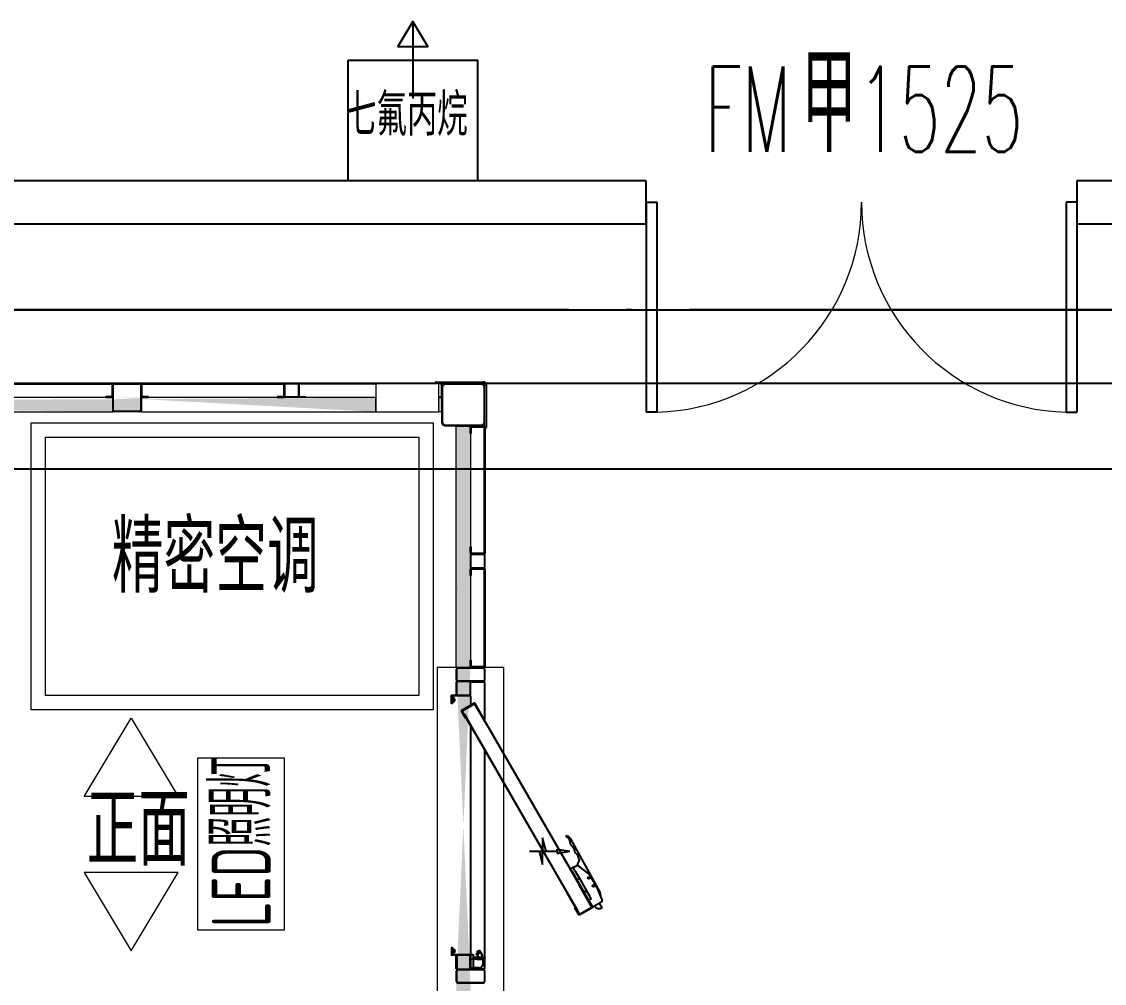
# Model space of a CAD drawing. Extents: x 758840 to 1108724, y -102573 to 143521.
# Drawn here: x 823488 to 827258, y 71593 to 74941 of the extents above; entities that cross this region are included whole.
import ezdxf

# ---------------------------------------------------------------- set-up
doc = ezdxf.new("R2010")
doc.units = 0
doc.header["$LTSCALE"] = 1000
doc.header["$MEASUREMENT"] = 0
doc.linetypes.add('DASHDOT', pattern=[1, 0.5, -0.25, 0, -0.25])
doc.linetypes.add('DOTE', pattern=[2.42, 2, -0.2, 0.02, -0.2])
for name, color, linetype in [('02电气-设备', 255, 'Continuous'), ('02电气-设备基础', 252, 'Continuous'), ('DOOR_FIRE', 4, 'Continuous'), ('DOOR_FIRE_TEXT', 7, 'Continuous'), ('DOTE', 8, 'DOTE'), ('DX', 3, 'DASHDOT'), ('EQUIP_消火栓', 7, 'Continuous'), ('HATCH', 4, 'Continuous'), ('hdt-101供电设计', 6, 'Continuous'), ('LWIRE', 1, 'Continuous'), ('WALL-MOVE', 6, 'Continuous'), ('空调标注', 3, 'Continuous')]:
    doc.layers.add(name, color=color, linetype=linetype)
doc.layers.add('ACS_KT_LH', color=51, linetype='ACS-LH', lineweight=60)
doc.layers.add('细实线', color=3, linetype='Continuous', lineweight=5)
doc.styles.add('_TCH_WINDOW', font='SIMPLEX.shx', dxfattribs={"width": 0.8, "height": 3.5, "bigfont": 'GBCBIG.shx'})
doc.styles.add('Huarun_ziti', font='gbenor.shx', dxfattribs={"width": 0.7, "bigfont": 'gbcbig.shx'})
doc.styles.get("Standard").update_dxf_attribs({"font": 'gbenor.shx', "bigfont": 'gbcbig.shx'})
doc.styles.add('宋体', font='', dxfattribs={"width": 0.7})
doc.styles.get('宋体').set_extended_font_data('SimSun')
doc.linetypes.add('ACS-LH', pattern='A,1,-0.25,1,-0.25,1,-0.25,1,-0.4,["LH",宋体,S=0.25,R=0,X=-0.2,Y=-0.1],-0.4', length=5.55)

# ---------------------------------------------------------------- blocks, each defined once
blk = doc.blocks.new('dfgfdgdf')
at = {"lineweight": 15}
h = blk.add_hatch(dxfattribs=at)
h.set_pattern_fill('ANSI35', color=2, scale=0.9)
h.set_pattern_definition([(45, (0, 0), (-4.041115254, 4.041115254), []), (45, (4.041, 0), (-4.041115254, 4.041115254), [7.14375, -1.42875, 0, -1.42875])])
h.paths.add_polyline_path([(1999348.3, 678429.3), (1999331.3, 678429.3, 1)])
blk.add_line((1999352.3, 678432.3), (1999327.3, 678432.3))
at = {"color": 0, "lineweight": 15}
for p, q in [((1999352.3, 678432.3), (1999327.3, 678432.3)), ((1999327.3, 678432.3), (1999327.3, 678429.3)), ((1999327.3, 678429.3), (1999352.3, 678429.3)), ((1999352.3, 678432.3), (1999352.3, 678429.3))]:
    blk.add_line(p, q, dxfattribs=at)
blk.add_arc((1999339.8, 678429.3), 8.49, 180, 360, dxfattribs=at)
blk = doc.blocks.new('40KW CRAC-1')
at = {"layer": 'DX', "linetype": 'ByBlock', "lineweight": 13}
for points in [[(-1400, 0), (-1400, 1000), (0, 1000), (0, 0)], [(-1350, 50), (-1350, 950), (-50, 950), (-50, 50)]]:
    blk.add_lwpolyline(points, close=True, dxfattribs=at)
at = {"layer": 'LWIRE', "lineweight": -3}
blk.add_text('精密空调', height=250, dxfattribs=at).set_placement((-1118.9, 407.3))
blk = doc.blocks.new('BD4-PAL0101-LVPM-02')
at = {"ltscale": 5}
h = blk.add_hatch(dxfattribs=at)
h.set_pattern_fill('隔热材料01', color=8, scale=80, angle=45)
h.set_pattern_definition([(315, (-6392441.697, 4851832.686), (28.28427125, 28.28427125), [4.0142, -35.9858]), (315, (-6392462.887, 4851811.496), (28.28427125, 28.28427125), [4.0142, -35.9858]), (135, (-6392429.262, 4851806.734), (-28.28427125, -28.28427125), [4.0142, -35.9858]), (135, (-6392436.936, 4851799.06), (-28.28427125, -28.28427125), [4.0142, -35.9858]), (225, (-6392414.405, 4851812.5), (28.28427125, -28.28427125), [40.0194, 0.0194]), (180, (-6392423.72, 4851806.025), (-28.2842, 28.2842), [3.4144, -53.1542]), (161.56505, (-6392398.85, 4851834.31), (-28.284169758, 28.28429741), [2.244, -87.1988]), (161.56505, (-6392427.134, 4851806.025), (-28.284169758, 28.28429741), [2.244, -87.1988]), (198.43495, (-6392391.177, 4851835.73), (-28.28429741, 28.28416976), [4.488, -84.9548]), (198.43495, (-6392419.46, 4851807.444), (-28.28429741, 28.28416976), [4.488, -84.9548]), (108.43495, (-6392403.817, 4851837.857), (-28.28429741, 28.284169758), [21.3712, -68.0716]), (108.43495, (-6392432.101, 4851809.573), (-28.28429741, 28.284169758), [21.3712, -68.0716]), (161.56505, (-6392413.413, 4851860.97), (-28.284169758, 28.28429741), [2.244, -87.1988]), (161.56505, (-6392441.697, 4851832.686), (-28.284169758, 28.28429741), [2.244, -87.1988]), (180, (-6392443.826, 4851833.395), (-28.2842, 28.2842), [3.4144, -53.1542]), (198.43495, (-6392418.956, 4851861.68), (-28.28429741, 28.28416976), [4.488, -84.9548]), (198.43495, (-6392447.24, 4851833.395), (-28.28429741, 28.28416976), [4.488, -84.9548]), (90, (-6392463.597, 4851813.625), (-28.2842, 28.2842), [3.4144, -53.1542]), (108.43495, (-6392434.603, 4851839.78), (-28.28429741, 28.284169758), [2.244, -87.1988]), (108.43495, (-6392462.887, 4851811.496), (-28.28429741, 28.284169758), [2.244, -87.1988]), (71.56505, (-6392435.313, 4851845.323), (-28.28416976, 28.28429741), [4.488, -84.9548]), (71.56505, (-6392463.597, 4851817.04), (-28.28416976, 28.28429741), [4.488, -84.9548]), (161.56505, (-6392411.49, 4851830.184), (-28.284169758, 28.28429741), [21.3712, -68.0716]), (161.56505, (-6392439.774, 4851801.9), (-28.284169758, 28.28429741), [21.3712, -68.0716]), (90, (-6392436.226, 4851793.518), (-28.2842, 28.2842), [3.4144, -53.1542]), (108.43495, (-6392407.942, 4851825.216), (-28.28429741, 28.284169758), [2.244, -87.1988]), (108.43495, (-6392436.226, 4851796.932), (-28.28429741, 28.284169758), [2.244, -87.1988]), (71.56505, (-6392409.36, 4851817.544), (-28.28416976, 28.28429741), [4.488, -84.9548]), (71.56505, (-6392437.646, 4851789.26), (-28.28416976, 28.28429741), [4.488, -84.9548])])
edge = h.paths.add_edge_path()
edge.add_line((1945353.1, 716073.1), (1945353.1, 716023.1))
edge.add_line((1945343.1, 716023.1), (1945343.1, 716073.1))
edge.add_line((1945123.1, 716073.1), (1944307.1, 716073.1))
edge.add_line((1944307.1, 716023.1), (1945123.1, 716023.1))
edge.add_line((1944207.1, 716073.1), (1942443.1, 716073.1))
edge.add_line((1942443.1, 716023.1), (1944207.1, 716023.1))
edge.add_line((1940793.1, 716073.1), (1935597.1, 716073.1))
edge.add_line((1935597.1, 716023.1), (1940793.1, 716023.1))
edge.add_line((1935497.1, 716073.1), (1931947.1, 716073.1))
edge.add_line((1931947.1, 716023.1), (1935497.1, 716023.1))
edge = h.paths.add_edge_path(flags=17)
edge.add_line((1935597.1, 716073.1), (1935597.1, 716023.1))
edge.add_line((1935497.1, 716023.1), (1935497.1, 716073.1))
edge.add_line((1940793.1, 716023.1), (1940793.1, 716073.1))
edge.add_line((1942443.1, 716073.1), (1942443.1, 716023.1))
edge.add_line((1945123.1, 716023.1), (1945123.1, 716073.1))
edge.add_line((1931947.1, 716073.1), (1931947.1, 716023.1))
h = blk.add_hatch(dxfattribs=at)
h.set_pattern_fill('隔热材料01', color=8, scale=80, angle=225)
h.set_pattern_definition([(135, (10237588.403, -3422076.465), (-28.28427125, -28.28427125), [4.0142, -35.9858]), (135, (10237609.593, -3422055.275), (-28.28427125, -28.28427125), [4.0142, -35.9858]), (315, (10237575.97, -3422050.513), (28.28427125, 28.28427125), [4.0142, -35.9858]), (315, (10237583.64, -3422042.84), (28.28427125, 28.28427125), [4.0142, -35.9858]), (45, (10237561.11, -3422056.28), (-28.28427125, 28.28427125), [40.0194, 0.0194]), (360, (10237570.425, -3422049.804), (28.2842, -28.2842), [3.4144, -53.1542]), (341.56505, (10237545.555, -3422078.088), (28.284169758, -28.28429741), [2.244, -87.1988]), (341.56505, (10237573.84, -3422049.804), (28.284169758, -28.28429741), [2.244, -87.1988]), (18.43495, (10237537.883, -3422079.507), (28.28429741, -28.28416976), [4.488, -84.9548]), (18.43495, (10237566.167, -3422051.223), (28.28429741, -28.28416976), [4.488, -84.9548]), (288.43495, (10237550.522, -3422081.636), (28.28429741, -28.284169758), [21.3712, -68.0716]), (288.43495, (10237578.807, -3422053.352), (28.28429741, -28.284169758), [21.3712, -68.0716]), (341.56505, (10237560.119, -3422104.749), (28.284169758, -28.28429741), [2.244, -87.1988]), (341.56505, (10237588.403, -3422076.465), (28.284169758, -28.28429741), [2.244, -87.1988]), (360, (10237590.532, -3422077.174), (28.2842, -28.2842), [3.4144, -53.1542]), (18.43495, (10237565.662, -3422105.46), (28.28429741, -28.28416976), [4.488, -84.9548]), (18.43495, (10237593.946, -3422077.174), (28.28429741, -28.28416976), [4.488, -84.9548]), (270, (10237610.303, -3422057.404), (28.2842, -28.2842), [3.4144, -53.1542]), (288.43495, (10237581.309, -3422083.56), (28.28429741, -28.284169758), [2.244, -87.1988]), (288.43495, (10237609.593, -3422055.275), (28.28429741, -28.284169758), [2.244, -87.1988]), (251.56505, (10237582.02, -3422089.102), (28.28416976, -28.28429741), [4.488, -84.9548]), (251.56505, (10237610.303, -3422060.818), (28.28416976, -28.28429741), [4.488, -84.9548]), (341.56505, (10237558.196, -3422073.963), (28.284169758, -28.28429741), [21.3712, -68.0716]), (341.56505, (10237586.48, -3422045.678), (28.284169758, -28.28429741), [21.3712, -68.0716]), (270, (10237582.932, -3422037.297), (28.2842, -28.2842), [3.4144, -53.1542]), (288.43495, (10237554.648, -3422068.995), (28.28429741, -28.284169758), [2.244, -87.1988]), (288.43495, (10237582.932, -3422040.711), (28.28429741, -28.284169758), [2.244, -87.1988]), (251.56505, (10237556.067, -3422061.323), (28.28416976, -28.28429741), [4.488, -84.9548]), (251.56505, (10237584.35, -3422033.04), (28.28416976, -28.28429741), [4.488, -84.9548])])
edge = h.paths.add_edge_path()
edge.add_line((1945403.1, 714033.1), (1945403.1, 713083.1))
edge.add_line((1945453.1, 713083.1), (1945453.1, 714033.1))
edge.add_line((1945403.1, 715133.1), (1945403.1, 715973.1))
edge.add_line((1945453.1, 715973.1), (1945453.1, 715133.1))
at = {"layer": 'HATCH'}
h = blk.add_hatch(dxfattribs=at)
h.set_pattern_fill('ANSI32', color=256, angle=180)
h.set_pattern_definition([(225, (4928271.975, 1697387.344), (6.73519209, -6.73519209), []), (225, (4928267.485, 1697387.344), (6.73519209, -6.73519209), [])])
h.paths.add_polyline_path([(1945423.7, 714981.8), (1945467, 715006.8), (1945510.7, 714931.1), (1945512.7, 714931.5), (1945467.7, 715009.5), (1945420.9, 714982.5), (1945435.9, 714956.6), (1945437.7, 714957.6), (1945430.7, 714969.7)])
h = blk.add_hatch(dxfattribs=at)
h.set_pattern_fill('ISO02W100', color=256, scale=0.5, angle=270)
h.set_pattern_definition([(270, (4928271.9747, 1697387.3443), (2.5, -5e-16), [6, -1.5])])
h.paths.add_polyline_path([(1945430.7, 714969.7), (1945437.7, 714957.6), (1945467.7, 714905.5), (1945468.6, 714906), (1945431.5, 714970.2)])
h = blk.add_hatch(dxfattribs=at)
h.set_pattern_fill('ANSI32', color=256, angle=240)
h.set_pattern_definition([(285, (2211108.258, 1777382.51), (9.200443495, 2.465251405), []), (285, (2211106.013, 1777378.621), (9.200443495, 2.465251405), [])])
h.paths.add_polyline_path([(1945832.5, 714273.1), (1945875.8, 714298.1), (1945832.1, 714373.8), (1945833.5, 714375.4), (1945878.5, 714297.4), (1945831.8, 714270.4), (1945816.8, 714296.4), (1945818.5, 714297.4), (1945825.5, 714285.2)])
h = blk.add_hatch(dxfattribs=at)
h.set_pattern_fill('ISO02W100', color=256, scale=0.5, angle=330)
h.set_pattern_definition([(330, (2211108.258, 1777382.5095), (1.25, 2.1650635095), [6, -1.5])])
h.paths.add_polyline_path([(1945825.5, 714285.2), (1945818.5, 714297.4), (1945788.5, 714349.4), (1945789.3, 714349.9), (1945826.4, 714285.7)])
at = {"linetype": 'Continuous', "lineweight": 25}
for p, q in [((1943654.6, 716123.1, 0), (1944204.9, 716123.1, 0)), ((1943654.6, 716121.1, 0), (1944204.9, 716121.1, 0)), ((1944205.1, 716120.9, 0), (1944205.1, 716075.3, 0)), ((1944207.1, 716120.9, 0), (1944207.1, 716075.3, 0)), ((1944307.1, 716120.9, 0), (1944307.1, 716075.3, 0)), ((1944307.1, 716075.3, 0), (1944307.1, 716120.9, 0)), ((1944309.1, 716075.3, 0), (1944309.1, 716120.9, 0)), ((1944309.3, 716123.1, 0), (1944802.9, 716123.1, 0)), ((1944309.3, 716121.1, 0), (1944802.9, 716121.1, 0)), ((1944803.1, 716120.9, 0), (1944803.1, 716075.3, 0)), ((1944805.1, 716120.9, 0), (1944805.1, 716075.3, 0)), ((1944204.9, 716075.1, 0), (1944182.1, 716075.1, 0)), ((1944182.1, 716075.1, 0), (1944182.1, 716073.1, 0)), ((1944204.9, 716073.1, 0), (1944182.1, 716073.1, 0)), ((1944332.1, 716075.1, 0), (1944309.3, 716075.1, 0)), ((1944332.1, 716073.1, 0), (1944309.3, 716073.1, 0)), ((1944332.1, 716075.1, 0), (1944332.1, 716073.1, 0)), ((1944802.9, 716075.1, 0), (1944780.1, 716075.1, 0)), ((1944780.1, 716075.1, 0), (1944780.1, 716073.1, 0)), ((1944802.9, 716073.1, 0), (1944780.1, 716073.1, 0)), ((1945453.1, 715948.1, 0), (1945453.1, 715970.9, 0)), ((1945455.1, 715948.1, 0), (1945455.1, 715970.9, 0)), ((1945500.9, 715973.1, 0), (1945455.3, 715973.1, 0)), ((1945455.3, 715973.1, 0), (1945500.9, 715973.1, 0)), ((1945455.3, 715971.1, 0), (1945500.9, 715971.1, 0)), ((1945501.1, 715970.9, 0), (1945501.1, 715530.3, 0)), ((1945503.1, 715970.9, 0), (1945503.1, 715530.3, 0)), ((1945455.1, 715948.1, 0), (1945453.1, 715948.1, 0)), ((1945453.1, 715530.3, 0), (1945453.1, 715553.1, 0)), ((1945455.1, 715553.1, 0), (1945453.1, 715553.1, 0)), ((1945455.1, 715530.3, 0), (1945455.1, 715553.1, 0)), ((1945500.9, 715530.1, 0), (1945455.3, 715530.1, 0)), ((1945500.9, 715528.1, 0), (1945455.3, 715528.1, 0)), ((1945453.1, 715453.1, 0), (1945453.1, 715475.9, 0)), ((1945455.1, 715453.1, 0), (1945455.1, 715475.9, 0)), ((1945500.9, 715478.1, 0), (1945455.3, 715478.1, 0)), ((1945455.3, 715478.1, 0), (1945500.9, 715478.1, 0)), ((1945455.3, 715476.1, 0), (1945500.9, 715476.1, 0)), ((1945501.1, 715475.9, 0), (1945501.1, 715135.3, 0)), ((1945503.1, 715475.9, 0), (1945503.1, 715135.3, 0)), ((1945455.1, 715453.1, 0), (1945453.1, 715453.1, 0)), ((1945453.1, 715135.3, 0), (1945453.1, 715158.1, 0)), ((1945455.1, 715158.1, 0), (1945453.1, 715158.1, 0)), ((1945455.1, 715135.3, 0), (1945455.1, 715158.1, 0)), ((1945500.9, 715135.1, 0), (1945455.3, 715135.1, 0)), ((1945500.9, 715133.1, 0), (1945455.3, 715133.1, 0)), ((1945787.4, 714547.3, 0), (1945784.6, 714545.8, 0)), ((1945789.2, 714541.5, 0), (1945784.6, 714545.8, 0)), ((1945793.7, 714543.6, 0), (1945787.4, 714547.3, 0)), ((1945802.8, 714534.3, 0), (1945902.9, 714350.7, 0)), ((1945826, 714446.5, 0), (1945832.5, 714460.6, 0)), ((1945829, 714467, 0), (1945832.5, 714460.6, 0)), ((1945808.7, 714436.3, 0), (1945801, 714431.8, 0)), ((1945806.5, 714422.2, 0), (1945801, 714431.8, 0)), ((1945808.4, 714418.9, 0), (1945806.5, 714422.2, 0)), ((1945822.7, 714394.1, 0), (1945808.4, 714418.9, 0)), ((1945809.5, 714436.3, 0), (1945823.2, 714443.6, 0)), ((1945810.3, 714435.7, 0), (1945815.5, 714426.5, 0)), ((1945815.5, 714426.5, 0), (1945817.1, 714423.9, 0)), ((1945817.1, 714423.9, 0), (1945830.9, 714400, 0)), ((1945824.2, 714444.1, 0), (1945863.4, 714414.4, 0)), ((1945826.1, 714443.9, 0), (1945827.2, 714441.9, 0)), ((1945830.5, 714398.6, 0), (1945822.7, 714394.1, 0)), ((1945847.7, 714350.8, 0), (1945822.7, 714394.1, 0)), ((1945830.9, 714400, 0), (1945856.9, 714354.9, 0)), ((1945868.7, 714408.5, 0), (1945890.8, 714370.2, 0)), ((1945855.5, 714355.3, 0), (1945847.7, 714350.8, 0)), ((1945857.1, 714334.6, 0), (1945847.7, 714350.8, 0)), ((1945856.9, 714354.9, 0), (1945865.7, 714339.6, 0)), ((1945865.7, 714339.6, 0), (1945867.3, 714336.9, 0)), ((1945892.5, 714366.8, 0), (1945911.3, 714321.8, 0)), ((1945893.1, 714369.1, 0), (1945892.9, 714369, 0)), ((1945901.3, 714353.6, 0), (1945901.5, 714353.7, 0)), ((1945905, 714344.3, 0), (1945907.1, 714331.9, 0)), ((1945859, 714331.3, 0), (1945857.1, 714334.6, 0)), ((1945864.4, 714321.8, 0), (1945859, 714331.3, 0)), ((1945872.2, 714326.3, 0), (1945864.4, 714321.8, 0)), ((1945864.4, 714321.8, 0), (1945878, 714298.2, 0)), ((1945867.3, 714336.9, 0), (1945872.5, 714327.9, 0)), ((1945878.5, 714297.4, 0), (1945884.9, 714301.4, 0)), ((1945909.8, 714316.9, 0), (1945901.8, 714311.9, 0)), ((1945911.2, 714295.7, 0), (1945901.8, 714311.9, 0)), ((1945878.1, 714298.2, 0), (1945878, 714298.2, 0)), ((1945878.5, 714297.4, 0), (1945878.1, 714298.2, 0))]:
    blk.add_line(p, q, dxfattribs=at)
at = {"linetype": 'Continuous', "lineweight": 15}
for p, q in [((1944855.1, 716120.9, 0), (1944855.1, 716075.3, 0)), ((1944855.1, 716075.3, 0), (1944855.1, 716120.9, 0)), ((1944857.1, 716075.3, 0), (1944857.1, 716120.9, 0)), ((1944857.3, 716123.1, 0), (1945123.1, 716123.1, 0)), ((1944857.3, 716121.1, 0), (1945123.1, 716121.1, 0)), ((1945343.1, 716123.1, 0), (1945350.9, 716123.1, 0)), ((1945343.1, 716121.1, 0), (1945350.9, 716121.1, 0)), ((1945351.1, 716120.9, 0), (1945351.1, 716075.3, 0)), ((1945353.1, 716120.9, 0), (1945353.1, 716075.3, 0)), ((1944812.4, 716072.6, 0), (1944812.4, 716072.6, 0)), ((1944880.1, 716075.1, 0), (1944857.3, 716075.1, 0)), ((1944880.1, 716073.1, 0), (1944857.3, 716073.1, 0)), ((1944880.1, 716075.1, 0), (1944880.1, 716073.1, 0)), ((1945350.9, 716075.1, 0), (1945343.1, 716075.1, 0)), ((1945350.9, 716073.1, 0), (1945343.1, 716073.1, 0)), ((1944311.5, 716024.3, 0), (1944311.5, 716024.3, 0)), ((1944326.2, 716023.8, 0), (1944326.2, 716023.8, 0)), ((1945451.9, 715492.1, 0), (1945451.9, 715492.1, 0)), ((1945403.8, 715425.5, 0), (1945403.8, 715425.5, 0)), ((1945404.6, 715404.4, 0), (1945404.6, 715404.4, 0)), ((1945406.7, 715404.9, 0), (1945406.7, 715404.9, 0)), ((1945408.5, 715412.9, 0), (1945408.5, 715412.9, 0)), ((1945403.3, 715178.5, 0), (1945403.3, 715178.5, 0)), ((1945425.5, 715133.6, 0), (1945425.5, 715133.6, 0))]:
    blk.add_line(p, q, dxfattribs=at)
at = {"linetype": 'ByBlock', "lineweight": 15}
for p, q in [((1945343.1, 716123.1, 0), (1945123.1, 716123.1, 0)), ((1945123.1, 716123.1, 0), (1945123.1, 716023.1, 0)), ((1945333.1, 716128.1, 0), (1945498.1, 716128.1, 0)), ((1945333.1, 716123.1, 0), (1945333.1, 716128.1, 0)), ((1945343.1, 716023.1, 0), (1945343.1, 716123.1, 0)), ((1945353.1, 716023.1, 0), (1945353.1, 716123.1, 0)), ((1945496.1, 716123.1, 0), (1945496.1, 716128.1, 0)), ((1945503.1, 716116.1, 0), (1945508.1, 716116.1, 0)), ((1945508.1, 716118.1, 0), (1945508.1, 715969.1, 0)), ((1945123.1, 716023.1, 0), (1945343.1, 716023.1, 0)), ((1945508.1, 715969.1, 0), (1945503.1, 715969.1, 0)), ((1945403.1, 715133.1, 0), (1945503.1, 715133.1, 0))]:
    blk.add_line(p, q, dxfattribs=at)
at = {"lineweight": 15}
for p, q in [((1945123.1, 716123.1, 0), (1945123.1, 716121.1, 0)), ((1945343.1, 716123.1, 0), (1945343.1, 716121.1, 0)), ((1944207.1, 716073.1, 0), (1942443.1, 716073.1, 0)), ((1944207.1, 716023.1, 0), (1944207.1, 716073.1, 0)), ((1945123.1, 716073.1, 0), (1944307.1, 716073.1, 0)), ((1944307.1, 716073.1, 0), (1944307.1, 716023.1, 0)), ((1945123.1, 716023.1, 0), (1945123.1, 716073.1, 0)), ((1945343.1, 716075.1, 0), (1945343.1, 716073.1, 0)), ((1945343.1, 716073.1, 0), (1945353.1, 716073.1, 0)), ((1945343.1, 716023.1, 0), (1945343.1, 716073.1, 0)), ((1945353.1, 716073.1, 0), (1945353.1, 716023.1, 0)), ((1942443.1, 716023.1, 0), (1944207.1, 716023.1, 0)), ((1944307.1, 716023.1, 0), (1945123.1, 716023.1, 0)), ((1945353.1, 716023.1, 0), (1945343.1, 716023.1, 0)), ((1945403.1, 715973.1, 0), (1945453.1, 715973.1, 0)), ((1945403.1, 715133.1, 0), (1945403.1, 715973.1, 0)), ((1945453.1, 715973.1, 0), (1945453.1, 715133.1, 0)), ((1945569.3, 715133.1, 0), (1945336.8, 715133.1, 0)), ((1945336.8, 715133.1, 0), (1945336.8, 713938.6, 0)), ((1945453.1, 715133.1, 0), (1945403.1, 715133.1, 0)), ((1945569.3, 713938.6, 0), (1945569.3, 715133.1, 0)), ((1945450.1, 715083.1, 0), (1945450.1, 715036.1, 0)), ((1945453.1, 715083.1, 0), (1945453.1, 715033.1, 0)), ((1945450.1, 715036.1, 0), (1945385.1, 715036.1, 0)), ((1945385.1, 715008.1, 0), (1945385.1, 715036.1, 0)), ((1945453.1, 715033.1, 0), (1945388.1, 715033.1, 0)), ((1945388.1, 715033.1, 0), (1945388.1, 715008.1, 0)), ((1945388.1, 715008.1, 0), (1945385.1, 715008.1, 0)), ((1945388.1, 714158.1, 0), (1945385.1, 714158.1, 0)), ((1945385.1, 714158.1, 0), (1945385.1, 714130.1, 0)), ((1945388.1, 714133.1, 0), (1945388.1, 714158.1, 0)), ((1945450.1, 714130.1, 0), (1945385.1, 714130.1, 0)), ((1945453.1, 714133.1, 0), (1945388.1, 714133.1, 0)), ((1945450.1, 714083.1, 0), (1945450.1, 714130.1, 0)), ((1945453.1, 714083.1, 0), (1945453.1, 714133.1, 0))]:
    blk.add_line(p, q, dxfattribs=at)
for p, q in [((1945450.1, 715083.1, 0), (1945453.1, 715083.1, 0)), ((1945467.7, 715009.5, 0), (1945420.9, 714982.5, 0)), ((1945420.9, 714982.5, 0), (1945435.9, 714956.6, 0)), ((1945423.7, 714981.8, 0), (1945467, 715006.8, 0)), ((1945437.7, 714957.6, 0), (1945423.7, 714981.8, 0)), ((1945467, 715006.8, 0), (1945510.7, 714931.1, 0)), ((1945512.7, 714931.5, 0), (1945467.7, 715009.5, 0)), ((1945435.9, 714956.6, 0), (1945437.7, 714957.6, 0)), ((1945464, 714912, 0), (1945825.5, 714285.2, 0)), ((1945789.3, 714349.9, 0), (1945464.8, 714912.5, 0)), ((1945468.6, 714906, 0), (1945467.7, 714905.5, 0)), ((1945468.6, 714906, 0), (1945467.7, 714905.5, 0)), ((1945507.3, 714937, 0), (1945832.1, 714373.8, 0)), ((1945833.5, 714375.4, 0), (1945509, 714938, 0)), ((1945512.7, 714931.5, 0), (1945510.7, 714931.1, 0)), ((1945512.7, 714931.5, 0), (1945510.7, 714931.1, 0)), ((1945716.2, 714493.4, 0), (1945704.2, 714540.4, 0)), ((1945704.2, 714540.4, 0), (1945704.2, 714493.5, 0)), ((1945658.2, 714493.4, 0), (1945754.2, 714493.4, 0)), ((1945692.2, 714493.4, 0), (1945704.2, 714446.7, 0)), ((1945704.2, 714446.7, 0), (1945704.2, 714493.5, 0)), ((1945754.2, 714493.4, 0), (1945754.2, 714500.9, 0)), ((1945754.2, 714500.9, 0), (1945798.6, 714493.4, 0)), ((1945754.2, 714485.8, 0), (1945798.6, 714493.4, 0)), ((1945754.2, 714493.4, 0), (1945754.2, 714485.8, 0)), ((1945801, 714431.8, 0), (1945878.5, 714297.4, 0)), ((1945833.5, 714375.4, 0), (1945832.1, 714373.8, 0)), ((1945833.5, 714375.4, 0), (1945878.5, 714297.4, 0)), ((1945789.3, 714349.9, 0), (1945788.5, 714349.4, 0)), ((1945875.8, 714298.1, 0), (1945832.1, 714373.8, 0)), ((1945816.8, 714296.4, 0), (1945818.5, 714297.4, 0)), ((1945831.8, 714270.4, 0), (1945816.8, 714296.4, 0)), ((1945818.5, 714297.4, 0), (1945832.5, 714273.1, 0)), ((1945878.5, 714297.4, 0), (1945831.8, 714270.4, 0)), ((1945832.5, 714273.1, 0), (1945875.8, 714298.1, 0)), ((1945451.6, 714083.1, 0), (1945453.1, 714083.1, 0))]:
    blk.add_line(p, q)
at = {"lineweight": -3}
for p, q in [((1945453.1, 715083.1, 0), (1945503.1, 715083.1, 0)), ((1945503.1, 714948.2, 0), (1945503.1, 715083.1, 0)), ((1945453.1, 715033.1, 0), (1945453.1, 715001.1, 0)), ((1945453.1, 714932.8, 0), (1945453.1, 714133.1, 0)), ((1945503.1, 714083.1, 0), (1945503.1, 714844.2, 0)), ((1945453.1, 714083.1, 0), (1945503.1, 714083.1, 0))]:
    blk.add_line(p, q, dxfattribs=at)
at = {"linetype": 'Continuous'}
for p, q in [((1945453.1, 714133.1, 0), (1945453.1, 714086.1, 0)), ((1945453.1, 714133.1, 0), (1945462.1, 714133.1, 0)), ((1945462.1, 714116.8, 0), (1945453.1, 714116.8, 0)), ((1945462.1, 714133.1, 0), (1945462.1, 714086.4, 0)), ((1945462.6, 714132.6, 0), (1945462.6, 714086.7, 0)), ((1945462.6, 714121.4, 0), (1945463.1, 714121.4, 0)), ((1945462.7, 714124, 0), (1945495, 714124, 0)), ((1945463.1, 714086.1, 0), (1945463.1, 714121.4, 0)), ((1945467.8, 714118.4, 0), (1945467.9, 714118.9, 0)), ((1945470.2, 714123.5, 0), (1945486.8, 714123.5, 0)), ((1945477.9, 714140.5, 0), (1945477.9, 714123.5, 0)), ((1945478.4, 714140.5, 0), (1945477.9, 714140.5, 0)), ((1945478.4, 714140.5, 0), (1945478.4, 714124, 0)), ((1945483.8, 714143.5, 0), (1945484.1, 714143.9, 0)), ((1945494.5, 714123.7, 0), (1945494.5, 714117.1, 0)), ((1945495, 714117.1, 0), (1945495, 714124, 0)), ((1945496.1, 714117.1, 0), (1945496.1, 714116.6, 0)), ((1945496.1, 714116.6, 0), (1945496.1, 714100.1, 0)), ((1945496.6, 714116.6, 0), (1945496.1, 714116.6, 0)), ((1945496.6, 714116.6, 0), (1945496.6, 714100.1, 0)), ((1945462.1, 714086.4, 0), (1945453.1, 714086.4, 0)), ((1945482.6, 714086.1, 0), (1945453.1, 714086.1, 0)), ((1945462.1, 714086.1, 0), (1945462.1, 714086.4, 0)), ((1945482.6, 714086.6, 0), (1945462.6, 714086.6, 0)), ((1945482.6, 714086.1, 0), (1945482.6, 714086.6, 0)), ((1945496.6, 714100.1, 0), (1945496.1, 714100.1, 0))]:
    blk.add_line(p, q, dxfattribs=at)
at = {"elevation": 0}
for points in [[(1945403.1, 715083.1), (1945403.1, 715036.1), (1945405.8, 715036.1), (1945405.8, 715083.1)], [(1945403.1, 714083.1), (1945403.1, 714130.1), (1945405.8, 714130.1), (1945405.8, 714083.1)]]:
    blk.add_lwpolyline(points, close=True, dxfattribs=at)
for points in [[(1945467.7, 714905.5), (1945430.7, 714969.7), (1945431.5, 714970.2), (1945468.6, 714906)], [(1945788.5, 714349.4), (1945825.5, 714285.2), (1945826.4, 714285.7), (1945789.3, 714349.9)]]:
    blk.add_lwpolyline(points, dxfattribs=at)
at = {"linetype": 'Continuous', "lineweight": 25, "elevation": 0, "flags": 128}
for points in [[(1945823.2, 714443.6), (1945823.4, 714443.7), (1945823.6, 714443.8), (1945823.7, 714443.9), (1945823.9, 714444), (1945824, 714444), (1945824.1, 714444.1), (1945824.1, 714444.1), (1945824.2, 714444.1)], [(1945893.1, 714369.1), (1945893.2, 714369), (1945893.4, 714368.6), (1945893.6, 714368.1), (1945894, 714367.4), (1945894.5, 714366.6), (1945895, 714365.6), (1945895.6, 714364.5), (1945896.3, 714363.3), (1945897, 714362), (1945897.7, 714360.7), (1945898.3, 714359.5), (1945899, 714358.3), (1945899.6, 714357.2), (1945900.2, 714356.2), (1945900.6, 714355.3), (1945901, 714354.6), (1945901.3, 714354.1), (1945901.4, 714353.8), (1945901.5, 714353.7), (1945901.5, 714353.7)], [(1945901.8, 714311.9), (1945901.7, 714311.9), (1945901.4, 714311.7), (1945900.9, 714311.4), (1945900.2, 714311), (1945899.3, 714310.5), (1945898.3, 714309.9), (1945897, 714309.2), (1945895.7, 714308.4), (1945894.1, 714307.5), (1945892.4, 714306.5), (1945890.6, 714305.5), (1945888.7, 714304.4), (1945886.7, 714303.2), (1945884.6, 714302), (1945882.5, 714300.8), (1945880.3, 714299.5), (1945878.1, 714298.2)]]:
    blk.add_lwpolyline(points, dxfattribs=at)
at = {"linetype": 'Continuous', "lineweight": 25}
for centre in [(1945864.9, 714400.4, 0), (1945880.9, 714372.6, 0)]:
    blk.add_circle(centre, 3, dxfattribs=at)
blk.add_circle((1945475.5, 714134.8, 0), 1.99)
at = {"linetype": 'Continuous'}
for radius in [3.25, 1.75]:
    blk.add_circle((1945482, 714140.5, 0), radius, dxfattribs=at)
at = {"linetype": 'Continuous', "lineweight": 25}
for centre, radius, start, end in [((1944204.9, 716120.9, 0), 2.2, 0, 90), ((1944204.9, 716120.9, 0), 0.2, 0, 90), ((1944309.3, 716120.9, 0), 2.2, 90, 180), ((1944309.3, 716120.9, 0), 0.2, 90, 180), ((1944802.9, 716120.9, 0), 2.2, 0, 90), ((1944802.9, 716120.9, 0), 0.2, 0, 90), ((1944204.9, 716075.3, 0), 0.2, 270, 0), ((1944204.9, 716075.3, 0), 2.2, 270, 0), ((1944309.3, 716075.3, 0), 2.2, 180, 270), ((1944309.3, 716075.3, 0), 0.2, 180, 270), ((1944802.9, 716075.3, 0), 0.2, 270, 0), ((1944802.9, 716075.3, 0), 2.2, 270, 0), ((1945455.3, 715970.9, 0), 2.2, 90, 180), ((1945455.3, 715970.9, 0), 0.2, 90, 180), ((1945500.9, 715970.9, 0), 2.2, 0, 90), ((1945500.9, 715970.9, 0), 0.2, 0, 90), ((1945455.3, 715530.3, 0), 2.2, 180, 270), ((1945455.3, 715530.3, 0), 0.2, 180, 270), ((1945500.9, 715530.3, 0), 2.2, 270, 0), ((1945500.9, 715530.3, 0), 0.2, 270, 0), ((1945455.3, 715475.9, 0), 2.2, 90, 180), ((1945455.3, 715475.9, 0), 0.2, 90, 180), ((1945500.9, 715475.9, 0), 2.2, 0, 90), ((1945500.9, 715475.9, 0), 0.2, 0, 90), ((1945455.3, 715135.3, 0), 2.2, 180, 270), ((1945455.3, 715135.3, 0), 0.2, 180, 270), ((1945500.9, 715135.3, 0), 2.2, 270, 0), ((1945500.9, 715135.3, 0), 0.2, 270, 0), ((1945780.9, 714522.1, 0), 25, 44.8765, 59.298), ((1945828.7, 714445.3, 0), 3, 155.366, 208.1526), ((1945851.4, 714398.5, 0), 20, 29.9999, 52.8925), ((1945830, 714399.5, 0), 1, 299.9935, 29.9935), ((1945856, 714354.4, 0), 1, 29.9935, 119.9935), ((1945864.8, 714355.2, 0), 30, 22.7467, 29.9999), ((1945885.3, 714341.3, 0), 20, 8.5112, 10.4112), ((1945901.2, 714313, 0), 20, 215.6951, 299.9999), ((1945907.6, 714320.3, 0), 4, 301.9999, 22.7467)]:
    blk.add_arc(centre, radius, start, end, dxfattribs=at)
at = {"linetype": 'Continuous', "lineweight": 15}
for centre, radius, start, end in [((1944857.3, 716120.9, 0), 2.2, 90, 180), ((1944857.3, 716120.9, 0), 0.2, 90, 180), ((1945350.9, 716120.9, 0), 2.2, 0, 90), ((1945350.9, 716120.9, 0), 0.2, 0, 90), ((1944857.3, 716075.3, 0), 2.2, 180, 270), ((1944857.3, 716075.3, 0), 0.2, 180, 270), ((1945350.9, 716075.3, 0), 0.2, 270, 0), ((1945350.9, 716075.3, 0), 2.2, 270, 0)]:
    blk.add_arc(centre, radius, start, end, dxfattribs=at)
at = {"linetype": 'ByBlock', "lineweight": 15}
for centre, radius, start, end in [((1945333.1, 716125.1, 0), 3, 90, 180), ((1945496.1, 716116.1, 0), 7, 0, 90), ((1945498.1, 716118.1, 0), 10, 0, 90), ((1945505.1, 715969.1, 0), 3, 270, 0)]:
    blk.add_arc(centre, radius, start, end, dxfattribs=at)
at = {"linetype": 'Continuous'}
for centre, radius, start, end in [((1945462.1, 714132.6, 0), 0.5, 0, 90), ((1945468.6, 714124.8, 0), 6, 180, 262.8973), ((1945474.6, 714124.9, 0), 12, 186.1504, 186.6338), ((1945474.9, 714125, 0), 12.3, 186.639, 188.0783), ((1945468.6, 714124.8, 0), 6.5, 212.2064, 262.8973), ((1945496.6, 714349.6, 0), 232.9, 262.8973, 269.877), ((1945496.6, 714349.6, 0), 232.4, 262.8973, 269.877), ((1945482, 714140.5, 0), 6.5, 357.5273, 230.7667), ((1945482, 714140.5, 0), 6, 1.7783, 226.7896), ((1945481.9, 714140.5, 0), 4, 57.6083, 180), ((1945481.9, 714140.5, 0), 3.5, 57.6083, 180), ((1945471.4, 714124, 0), 23.1, 0, 57.6083), ((1945471.4, 714124, 0), 23.6, 0, 57.6083), ((1945496.1, 714116.6, 0), 0.5, 0, 89.877), ((1945462.1, 714086.6, 0), 0.5, 270.0307, 0.0307), ((1945465.4, 714086.4, 0), 3.26, 179.9989, 181.4196), ((1945469.1, 714086.7, 0), 6.52, 179.9998, 180.7102), ((1945482.6, 714100.1, 0), 14, 270, 0), ((1945482.6, 714100.1, 0), 13.5, 270, 0)]:
    blk.add_arc(centre, radius, start, end, dxfattribs=at)
at = {"linetype": 'Continuous', "lineweight": 25}
for centre, major_axis, ratio, start_param, end_param in [((1945809.4, 714435.2, 0), (0.65, -1.13), 0.766044, 2.407056, 3.141593), ((1945809.4, 714435.2, 0), (0.65, -1.13), 0.766044, 1.570796, 2.407056), ((1945871.6, 714327.4, 0), (0.65, -1.12), 0.770402, 0, 1.570796)]:
    blk.add_ellipse(centre, major_axis=major_axis, ratio=ratio, start_param=start_param, end_param=end_param, dxfattribs=at)
for points, knots in [([(1945801.3, 714520.2, 0), (1945801, 714521.4, 0), (1945800.4, 714523.6, 0), (1945799.7, 714527.1, 0), (1945798.8, 714530.5, 0), (1945797.7, 714533.5, 0), (1945796.2, 714536.1, 0), (1945794.4, 714538.3, 0), (1945792.1, 714540.1, 0), (1945790.2, 714541, 0), (1945789.2, 714541.5, 0)], [0, 0, 0, 0, 0.13747, 0.275749, 0.412596, 0.54685, 0.651576, 0.758535, 0.872548, 1, 1, 1, 1]), ([(1945798.6, 714539.8, 0), (1945799.1, 714539.3, 0), (1945799.9, 714538.4, 0), (1945800.9, 714537.2, 0), (1945801.6, 714536.2, 0), (1945802, 714535.6, 0), (1945802.3, 714535.1, 0), (1945802.5, 714534.8, 0), (1945802.6, 714534.6, 0), (1945802.6, 714534.5, 0), (1945802.7, 714534.4, 0), (1945802.7, 714534.4, 0), (1945802.7, 714534.3, 0), (1945802.8, 714534.3, 0), (1945802.8, 714534.3, 0), (1945802.8, 714534.3, 0), (1945802.8, 714534.3, 0), (1945802.8, 714534.3, 0), (1945802.8, 714534.3, 0), (1945802.8, 714534.3, 0), (1945802.8, 714534.3, 0), (1945802.8, 714534.3, 0)], [0, 0, 0, 0, 0.285647, 0.520422, 0.679606, 0.786579, 0.858077, 0.905671, 0.937287, 0.958261, 0.972173, 0.981413, 0.987557, 0.991654, 0.994395, 0.996239, 0.997498, 0.998734, 0.999252, 0.999693, 1, 1, 1, 1]), ([(1945802.7, 714516.2, 0), (1945802.5, 714516.8, 0), (1945801.9, 714518.1, 0), (1945801.5, 714519.5, 0), (1945801.3, 714520.2, 0)], [0, 0, 0, 0, 0.458562, 1, 1, 1, 1]), ([(1945803.7, 714514.4, 0), (1945803.7, 714514.4, 0), (1945803.7, 714514.4, 0), (1945803.7, 714514.4, 0), (1945803.6, 714514.5, 0), (1945803.5, 714514.8, 0), (1945803.2, 714515.4, 0), (1945802.9, 714515.9, 0), (1945802.7, 714516.2, 0)], [0, 0, 0, 0, 0.010373, 0.023976, 0.049157, 0.137104, 0.561008, 1, 1, 1, 1]), ([(1945818.1, 714487.5, 0), (1945818.1, 714487.5, 0), (1945817.6, 714488.6, 0), (1945816.8, 714490.8, 0), (1945816, 714494.5, 0), (1945815.3, 714497.8, 0), (1945814.4, 714500.5, 0), (1945813.6, 714502.4, 0), (1945812.5, 714504, 0), (1945811, 714506, 0), (1945808.7, 714508.5, 0), (1945805.9, 714511.2, 0), (1945804.3, 714513.4, 0), (1945803.7, 714514.4, 0)], [0, 0, 0, 0, 0.000002, 0.113086, 0.227962, 0.36482, 0.434206, 0.503485, 0.562184, 0.620942, 0.741073, 0.888612, 1, 1, 1, 1]), ([(1945820.4, 714484.8, 0), (1945820, 714485.2, 0), (1945819.3, 714485.7, 0), (1945818.7, 714486.4, 0), (1945818.5, 714486.8, 0), (1945818.3, 714487, 0), (1945818.2, 714487.2, 0), (1945818.2, 714487.3, 0), (1945818.1, 714487.4, 0), (1945818.1, 714487.4, 0), (1945818.1, 714487.5, 0), (1945818.1, 714487.5, 0), (1945818.1, 714487.5, 0), (1945818.1, 714487.5, 0), (1945818.1, 714487.5, 0)], [0, 0, 0, 0, 0.481251, 0.653153, 0.771122, 0.850158, 0.902214, 0.93624, 0.958507, 0.973197, 0.986566, 0.992393, 0.997095, 1, 1, 1, 1]), ([(1945820.4, 714484.8, 0), (1945821.2, 714484.3, 0), (1945822.7, 714483.1, 0), (1945824.6, 714481, 0), (1945826, 714478.5, 0), (1945826.9, 714475.7, 0), (1945827.5, 714472.8, 0), (1945828.1, 714469.9, 0), (1945828.7, 714468, 0), (1945829, 714467, 0)], [0, 0, 0, 0, 0.139985, 0.280152, 0.420261, 0.56011, 0.706673, 0.853191, 1, 1, 1, 1]), ([(1945902.9, 714350.7, 0), (1945902.9, 714350.7, 0), (1945902.9, 714350.7, 0), (1945902.9, 714350.7, 0), (1945902.9, 714350.7, 0), (1945902.9, 714350.7, 0), (1945903, 714350.5, 0), (1945903.4, 714349.8, 0), (1945903.9, 714348.5, 0), (1945904.5, 714346.8, 0), (1945904.8, 714345.5, 0), (1945904.9, 714344.9, 0)], [0, 0, 0, 0, 0.000472, 0.001102, 0.002314, 0.007063, 0.025853, 0.100787, 0.400751, 0.698075, 1, 1, 1, 1])]:
    blk.add_open_spline(points, degree=3, knots=knots, dxfattribs=at)
at = {"linetype": 'Continuous'}
for points, knots in [([(1945462.6, 714117, 0), (1945462.6, 714117, 0), (1945462.6, 714117, 0), (1945462.6, 714116.9, 0), (1945462.5, 714116.9, 0), (1945462.4, 714116.8, 0), (1945462.3, 714116.8, 0), (1945462.2, 714116.8, 0), (1945462.1, 714116.8, 0)], [0, 0, 0, 0, 0.080311, 0.16989, 0.274034, 0.394487, 0.679099, 1, 1, 1, 1]), ([(1945463.1, 714121.4, 0), (1945463.1, 714121.5, 0), (1945462.9, 714122.1, 0), (1945462.8, 714122.8, 0), (1945462.7, 714123.2, 0)], [0, 0, 0, 0, 0.25148, 1, 1, 1, 1]), ([(1945486.8, 714124, 0), (1945486.8, 714124, 0), (1945486.8, 714124, 0), (1945486.8, 714124, 0), (1945486.8, 714124, 0), (1945486.8, 714124, 0), (1945486.8, 714123.9, 0), (1945486.8, 714123.9, 0), (1945486.8, 714123.9, 0), (1945486.8, 714123.8, 0), (1945486.8, 714123.8, 0), (1945486.8, 714123.7, 0)], [0, 0, 0, 0, 0.004306, 0.017161, 0.038493, 0.068226, 0.152399, 0.268094, 0.413401, 0.585904, 1, 1, 1, 1]), ([(1945486.8, 714123.7, 0), (1945486.9, 714123.7, 0), (1945487, 714123.7, 0), (1945487.1, 714123.8, 0), (1945487.2, 714123.8, 0), (1945487.3, 714123.9, 0), (1945487.3, 714123.9, 0), (1945487.3, 714124, 0), (1945487.3, 714124, 0)], [0, 0, 0, 0, 0.318418, 0.601539, 0.722113, 0.826859, 0.917754, 1, 1, 1, 1]), ([(1945486.8, 714123.5, 0), (1945486.8, 714123.5, 0), (1945486.9, 714123.5, 0), (1945487, 714123.5, 0), (1945487.1, 714123.5, 0), (1945487.1, 714123.5, 0), (1945487.2, 714123.5, 0), (1945487.3, 714123.5, 0), (1945487.3, 714123.5, 0), (1945487.3, 714123.6, 0), (1945487.3, 714123.6, 0), (1945487.3, 714123.6, 0)], [0, 0, 0, 0, 0.193349, 0.37967, 0.551242, 0.701751, 0.82558, 0.91801, 0.975918, 0.991706, 1, 1, 1, 1]), ([(1945462.6, 714086.7, 0), (1945462.6, 714086.7, 0), (1945462.6, 714086.6, 0), (1945462.6, 714086.6, 0), (1945462.5, 714086.6, 0), (1945462.4, 714086.5, 0), (1945462.3, 714086.5, 0), (1945462.2, 714086.4, 0), (1945462.1, 714086.4, 0)], [0, 0, 0, 0, 0.080311, 0.16989, 0.274034, 0.394487, 0.679099, 1, 1, 1, 1]), ([(1945462.6, 714086.6, 0), (1945462.6, 714086.5, 0), (1945462.5, 714086.5, 0), (1945462.4, 714086.4, 0), (1945462.3, 714086.4, 0), (1945462.2, 714086.4, 0), (1945462.1, 714086.4, 0)], [0, 0, 0, 0, 0.389192, 0.527509, 0.678026, 1, 1, 1, 1])]:
    blk.add_open_spline(points, degree=3, knots=knots, dxfattribs=at)
at = {"layer": 'ACS_KT_LH', "linetype": 'ByBlock', "lineweight": 15}
for p, q in [((1944107.6, 714683.3, 0), (1944271.6, 714956.3, 0)), ((1944271.6, 714956.3, 0), (1944435.5, 714683.3, 0)), ((1944435.5, 714683.3, 0), (1944107.6, 714683.3, 0)), ((1944435.5, 714419.1, 0), (1944107.6, 714419.1, 0)), ((1944107.6, 714419.1, 0), (1944271.6, 714146.1, 0)), ((1944271.6, 714146.1, 0), (1944435.5, 714419.1, 0))]:
    blk.add_line(p, q, dxfattribs=at)
at = {"layer": 'hdt-101供电设计', "lineweight": 15}
for p, q in [((1944503.7, 714218.2, 0), (1944503.7, 714818.2, 0)), ((1944503.7, 714818.2, 0), (1944803.7, 714818.2, 0)), ((1944803.7, 714818.2, 0), (1944803.7, 714218.2, 0)), ((1944803.7, 714218.2, 0), (1944503.7, 714218.2, 0)), ((1944803.7, 714218.2, 0), (1944503.7, 714218.2, 0))]:
    blk.add_line(p, q, dxfattribs=at)
at = {"layer": '空调标注', "linetype": 'ByBlock', "lineweight": 15}
for p, q in [((1945330.1, 716125.1, 0), (1945330.1, 716123.1, 0)), ((1945496.1, 716123.1, 0), (1945330.1, 716123.1, 0)), ((1945503.1, 716116.1, 0), (1945503.1, 715966.1, 0)), ((1945505.1, 715966.1, 0), (1945503.1, 715966.1, 0))]:
    blk.add_line(p, q, dxfattribs=at)
at = {"layer": '细实线', "lineweight": 15}
for p, q in [((1944207.1, 716029.1, 0), (1944207.1, 716117.1, 0)), ((1944210.1, 716029.1, 0), (1944210.1, 716117.1, 0)), ((1944213.1, 716123.1, 0), (1944301.1, 716123.1, 0)), ((1944213.1, 716120.1, 0), (1944301.1, 716120.1, 0)), ((1944304.1, 716117.1, 0), (1944304.1, 716029.1, 0)), ((1944307.1, 716117.1, 0), (1944307.1, 716029.1, 0)), ((1944805.1, 716077.1, 0), (1944805.1, 716119.1, 0)), ((1944807.1, 716077.1, 0), (1944807.1, 716119.1, 0)), ((1944809.1, 716123.1, 0), (1944851.1, 716123.1, 0)), ((1944809.1, 716121.1, 0), (1944851.1, 716121.1, 0)), ((1944853.1, 716119.1, 0), (1944853.1, 716077.1, 0)), ((1944855.1, 716119.1, 0), (1944855.1, 716077.1, 0)), ((1944851.1, 716075.1, 0), (1944809.1, 716075.1, 0)), ((1944851.1, 716073.1, 0), (1944809.1, 716073.1, 0)), ((1944301.1, 716026.1, 0), (1944213.1, 716026.1, 0)), ((1944301.1, 716023.1, 0), (1944213.1, 716023.1, 0)), ((1945453.1, 715482.1, 0), (1945453.1, 715524.1, 0)), ((1945455.1, 715482.1, 0), (1945455.1, 715524.1, 0)), ((1945457.1, 715528.1, 0), (1945499.1, 715528.1, 0)), ((1945457.1, 715526.1, 0), (1945499.1, 715526.1, 0)), ((1945501.1, 715524.1, 0), (1945501.1, 715482.1, 0)), ((1945503.1, 715524.1, 0), (1945503.1, 715482.1, 0)), ((1945499.1, 715480.1, 0), (1945457.1, 715480.1, 0)), ((1945499.1, 715478.1, 0), (1945457.1, 715478.1, 0))]:
    blk.add_line(p, q, dxfattribs=at)
at = {"layer": '细实线', "linetype": 'ByBlock', "lineweight": 15}
for p, q in [((1945409.1, 715133.1, 0), (1945497.1, 715133.1, 0)), ((1945409.1, 715130.1, 0), (1945497.1, 715130.1, 0)), ((1945403.1, 715089.1, 0), (1945403.1, 715127.1, 0)), ((1945406.1, 715089.1, 0), (1945406.1, 715127.1, 0)), ((1945500.1, 715127.1, 0), (1945500.1, 715089.1, 0)), ((1945503.1, 715127.1, 0), (1945503.1, 715089.1, 0)), ((1945497.1, 715086.1, 0), (1945409.1, 715086.1, 0)), ((1945497.1, 715083.1, 0), (1945409.1, 715083.1, 0)), ((1945403.1, 714039.1, 0), (1945403.1, 714077.1, 0)), ((1945406.1, 714039.1, 0), (1945406.1, 714077.1, 0)), ((1945409.1, 714083.1, 0), (1945497.1, 714083.1, 0)), ((1945409.1, 714080.1, 0), (1945497.1, 714080.1, 0)), ((1945500.1, 714077.1, 0), (1945500.1, 714039.1, 0)), ((1945503.1, 714077.1, 0), (1945503.1, 714039.1, 0)), ((1945497.1, 714036.1, 0), (1945409.1, 714036.1, 0)), ((1945497.1, 714033.1, 0), (1945409.1, 714033.1, 0))]:
    blk.add_line(p, q, dxfattribs=at)
at = {"layer": '细实线', "lineweight": 15, "elevation": 0}
for points in [[(1945490.1, 715973.1), (1945366.1, 715973.1, -0.414214), (1945353.1, 715986.1), (1945353.1, 716110.1, -0.414214), (1945366.1, 716123.1), (1945490.1, 716123.1, -0.414214), (1945503.1, 716110.1), (1945503.1, 715986.1, -0.414214)], [(1945490.1, 715977.1), (1945366.1, 715977.1, -0.414214), (1945357.1, 715986.1), (1945357.1, 716110.1, -0.414214), (1945366.1, 716119.1), (1945490.1, 716119.1, -0.414214), (1945499.1, 716110.1), (1945499.1, 715986.1, -0.414214)]]:
    blk.add_lwpolyline(points, format="xyb", close=True, dxfattribs=at)
at = {"layer": '细实线', "lineweight": 15}
for centre, radius, start, end in [((1944213.1, 716117.1, 0), 6, 90, 180), ((1944213.1, 716117.1, 0), 3, 90, 180), ((1944301.1, 716117.1, 0), 6, 0, 90), ((1944301.1, 716117.1, 0), 3, 0, 90), ((1944809.1, 716119.1, 0), 4, 90, 180), ((1944809.1, 716119.1, 0), 2, 90, 180), ((1944851.1, 716119.1, 0), 4, 0, 90), ((1944851.1, 716119.1, 0), 2, 0, 90), ((1944809.1, 716077.1, 0), 4, 180, 270), ((1944809.1, 716077.1, 0), 2, 180, 270), ((1944851.1, 716077.1, 0), 4, 270, 0), ((1944851.1, 716077.1, 0), 2, 270, 0), ((1944213.1, 716029.1, 0), 6, 180, 270), ((1944213.1, 716029.1, 0), 3, 180, 270), ((1944301.1, 716029.1, 0), 6, 270, 0), ((1944301.1, 716029.1, 0), 3, 270, 0), ((1945457.1, 715524.1, 0), 4, 90, 180), ((1945457.1, 715524.1, 0), 2, 90, 180), ((1945499.1, 715524.1, 0), 4, 0, 90), ((1945499.1, 715524.1, 0), 2, 0, 90), ((1945457.1, 715482.1, 0), 4, 180, 270), ((1945457.1, 715482.1, 0), 2, 180, 270), ((1945499.1, 715482.1, 0), 4, 270, 0), ((1945499.1, 715482.1, 0), 2, 270, 0)]:
    blk.add_arc(centre, radius, start, end, dxfattribs=at)
at = {"layer": '细实线', "linetype": 'ByBlock', "lineweight": 15}
for centre, radius, start, end in [((1945409.1, 715127.1, 0), 6, 90, 180), ((1945409.1, 715127.1, 0), 3, 90, 180), ((1945497.1, 715127.1, 0), 6, 0, 90), ((1945497.1, 715127.1, 0), 3, 0, 90), ((1945409.1, 715089.1, 0), 6, 180, 270), ((1945409.1, 715089.1, 0), 3, 180, 270), ((1945497.1, 715089.1, 0), 6, 270, 0), ((1945497.1, 715089.1, 0), 3, 270, 0), ((1945409.1, 714077.1, 0), 6, 90, 180), ((1945409.1, 714077.1, 0), 3, 90, 180), ((1945497.1, 714077.1, 0), 6, 0, 90), ((1945497.1, 714077.1, 0), 3, 0, 90), ((1945409.1, 714039.1, 0), 6, 180, 270), ((1945409.1, 714039.1, 0), 3, 180, 270), ((1945497.1, 714039.1, 0), 6, 270, 0), ((1945497.1, 714039.1, 0), 3, 270, 0)]:
    blk.add_arc(centre, radius, start, end, dxfattribs=at)
at = {"lineweight": 15, "rotation": 90}
blk.add_blockref('dfgfdgdf', (2623820.4, -1284319.2, 0), dxfattribs=at)
at = {"lineweight": 15, "xscale": -1, "rotation": 90}
blk.add_blockref('dfgfdgdf', (2623820.4, 2713485.4, 0), dxfattribs=at)
at = {"layer": '02电气-设备', "color": 5, "ltscale": 5}
blk.add_blockref('40KW CRAC-1', (1945323.1, 714985.4, 0), dxfattribs=at)
at = {"linetype": 'ByBlock', "lineweight": 15}
blk.add_text('正面', height=250, dxfattribs=at).set_placement((1944116.1, 714442.9, 0))
at = {"layer": 'hdt-101供电设计', "lineweight": 15, "style": 'Huarun_ziti', "width": 0.7}
blk.add_text('LED照明灯', height=204.8, rotation=90, dxfattribs=at).set_placement((1944756.9, 714229.1, 0))
blk = doc.blocks.new('$DorLib2D$00000002')
for p, q in [((-0.5, 0), (-0.5, 0.4875)), ((-0.475, 0.4875), (-0.5, 0.4875)), ((-0.475, 0), (-0.475, 0.4875)), ((0.475, 0), (0.475, 0.4875)), ((0.475, 0.4875), (0.5, 0.4875)), ((0.5, 0), (0.5, 0.4875)), ((-0.5, 0), (-0.475, 0)), ((0.5, 0), (0.475, 0))]:
    blk.add_line(p, q)
at = {"lineweight": 13}
for centre, start, end in [((-0.4875, 0), 0, 88.5307), ((0.4875, 0), 91.4693, 180)]:
    blk.add_arc(centre, 0.4875, start, end, dxfattribs=at)

msp = doc.modelspace()

# ---------------------------------------------------------------- linework, layer by layer
at = {"layer": '02电气-设备基础'}
msp.add_lwpolyline([(845796.74, 73382.53), (792096.74, 73382.53), (792096.74, 73682.53), (845796.74, 73682.53)], close=True, dxfattribs=at)
at = {"layer": 'DOTE'}
for p, q in [((771533.02, 73937.52), (914933.02, 73937.52)), ((914933.02, 73937.52), (771533.02, 73937.52)), ((914933.02, 73937.52), (775066.25, 73937.52)), ((775066.25, 73937.52), (914933.02, 73937.52))]:
    msp.add_line(p, q, dxfattribs=at)
at = {"layer": 'EQUIP_消火栓', "linetype": 'ByBlock'}
msp.add_lwpolyline([(824850.16, 74941.37), (824797.96, 74855.26), (824902.37, 74855.26), (824850.16, 74941.37), (824850.16, 74673.63)], dxfattribs=at)
at = {"layer": 'EQUIP_消火栓', "lineweight": -3}
msp.add_lwpolyline([(824625.16, 74807.5), (825075.16, 74807.5), (825075.16, 74387.5), (824625.16, 74387.5)], close=True, dxfattribs=at)
at = {"layer": 'WALL-MOVE'}
for p, q in [((825662.57, 74387.5), (818338.02, 74387.5)), ((825662.57, 74237.5), (825662.57, 74387.5)), ((842113.06, 74387.5), (827162.57, 74387.5)), ((827162.57, 74387.5), (827162.57, 74237.5)), ((818263.02, 74237.5), (825662.57, 74237.5)), ((827162.57, 74237.5), (842188.06, 74237.5))]:
    msp.add_line(p, q, dxfattribs=at)

# ---------------------------------------------------------------- block references
at = {"layer": '02电气-设备'}
msp.add_blockref('BD4-PAL0101-LVPM-02', (-1120402.03, -642440.57, 0), dxfattribs=at)
at = {"layer": 'DOOR_FIRE', "xscale": -1500, "yscale": -1500, "zscale": 150}
msp.add_blockref('$DorLib2D$00000002', (826412.57, 74312.5), dxfattribs=at)

# ---------------------------------------------------------------- texts
at = {"layer": 'DOOR_FIRE_TEXT', "style": '_TCH_WINDOW'}
for s, height, width, p in [('甲', 337.59, 0.8, (826202.27, 74487.5)), ('FM', 297.5, 0.564706, (825866.27, 74487.5)), ('1525', 297.5, 0.564706, (826398.86, 74487.5))]:
    msp.add_text(s, height=height, dxfattribs=dict(at, width=width)).set_placement(p)
at = {"layer": 'EQUIP_消火栓', "linetype": 'ByBlock'}
msp.add_text('七氟丙烷', height=147, dxfattribs=at).set_placement((824617.71, 74544.14))

doc.saveas('drawing.dxf')
